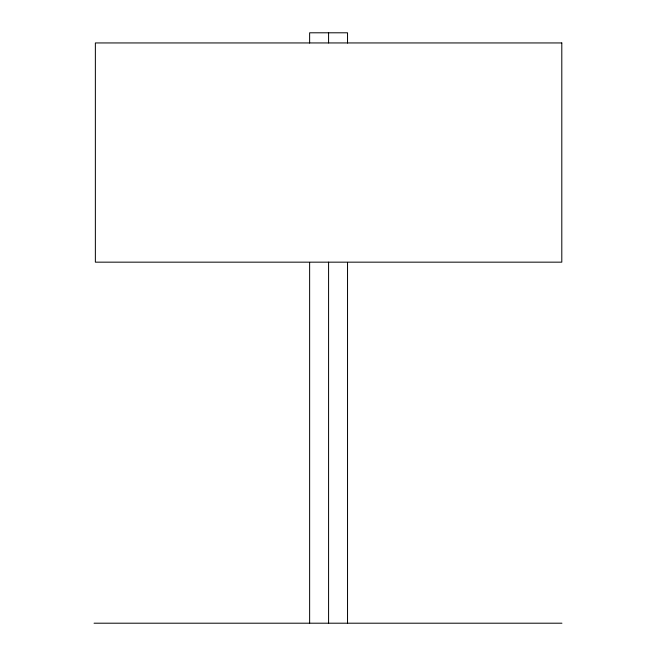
<?xml version="1.0" encoding="UTF-8"?>
<svg xmlns="http://www.w3.org/2000/svg" width="656" height="656" viewBox="0 0 656 656"><rect width="100%" height="100%" fill="white"/><g stroke="black" fill="none" stroke-linecap="round" stroke-linejoin="round"><path stroke-width="0.98" d="M94.054 623.2L561.946 623.2M347.532 43.05L347.532 32.8L309.632 32.8L309.632 43.05M347.532 262.4L347.532 623.2M328.582 32.8L328.582 42.943M328.582 262.162L328.582 623.2M309.632 262.4L309.632 623.2M561.798 42.943L95.366 42.943L95.366 262.162L561.798 262.162L561.798 42.943"/></g></svg>
